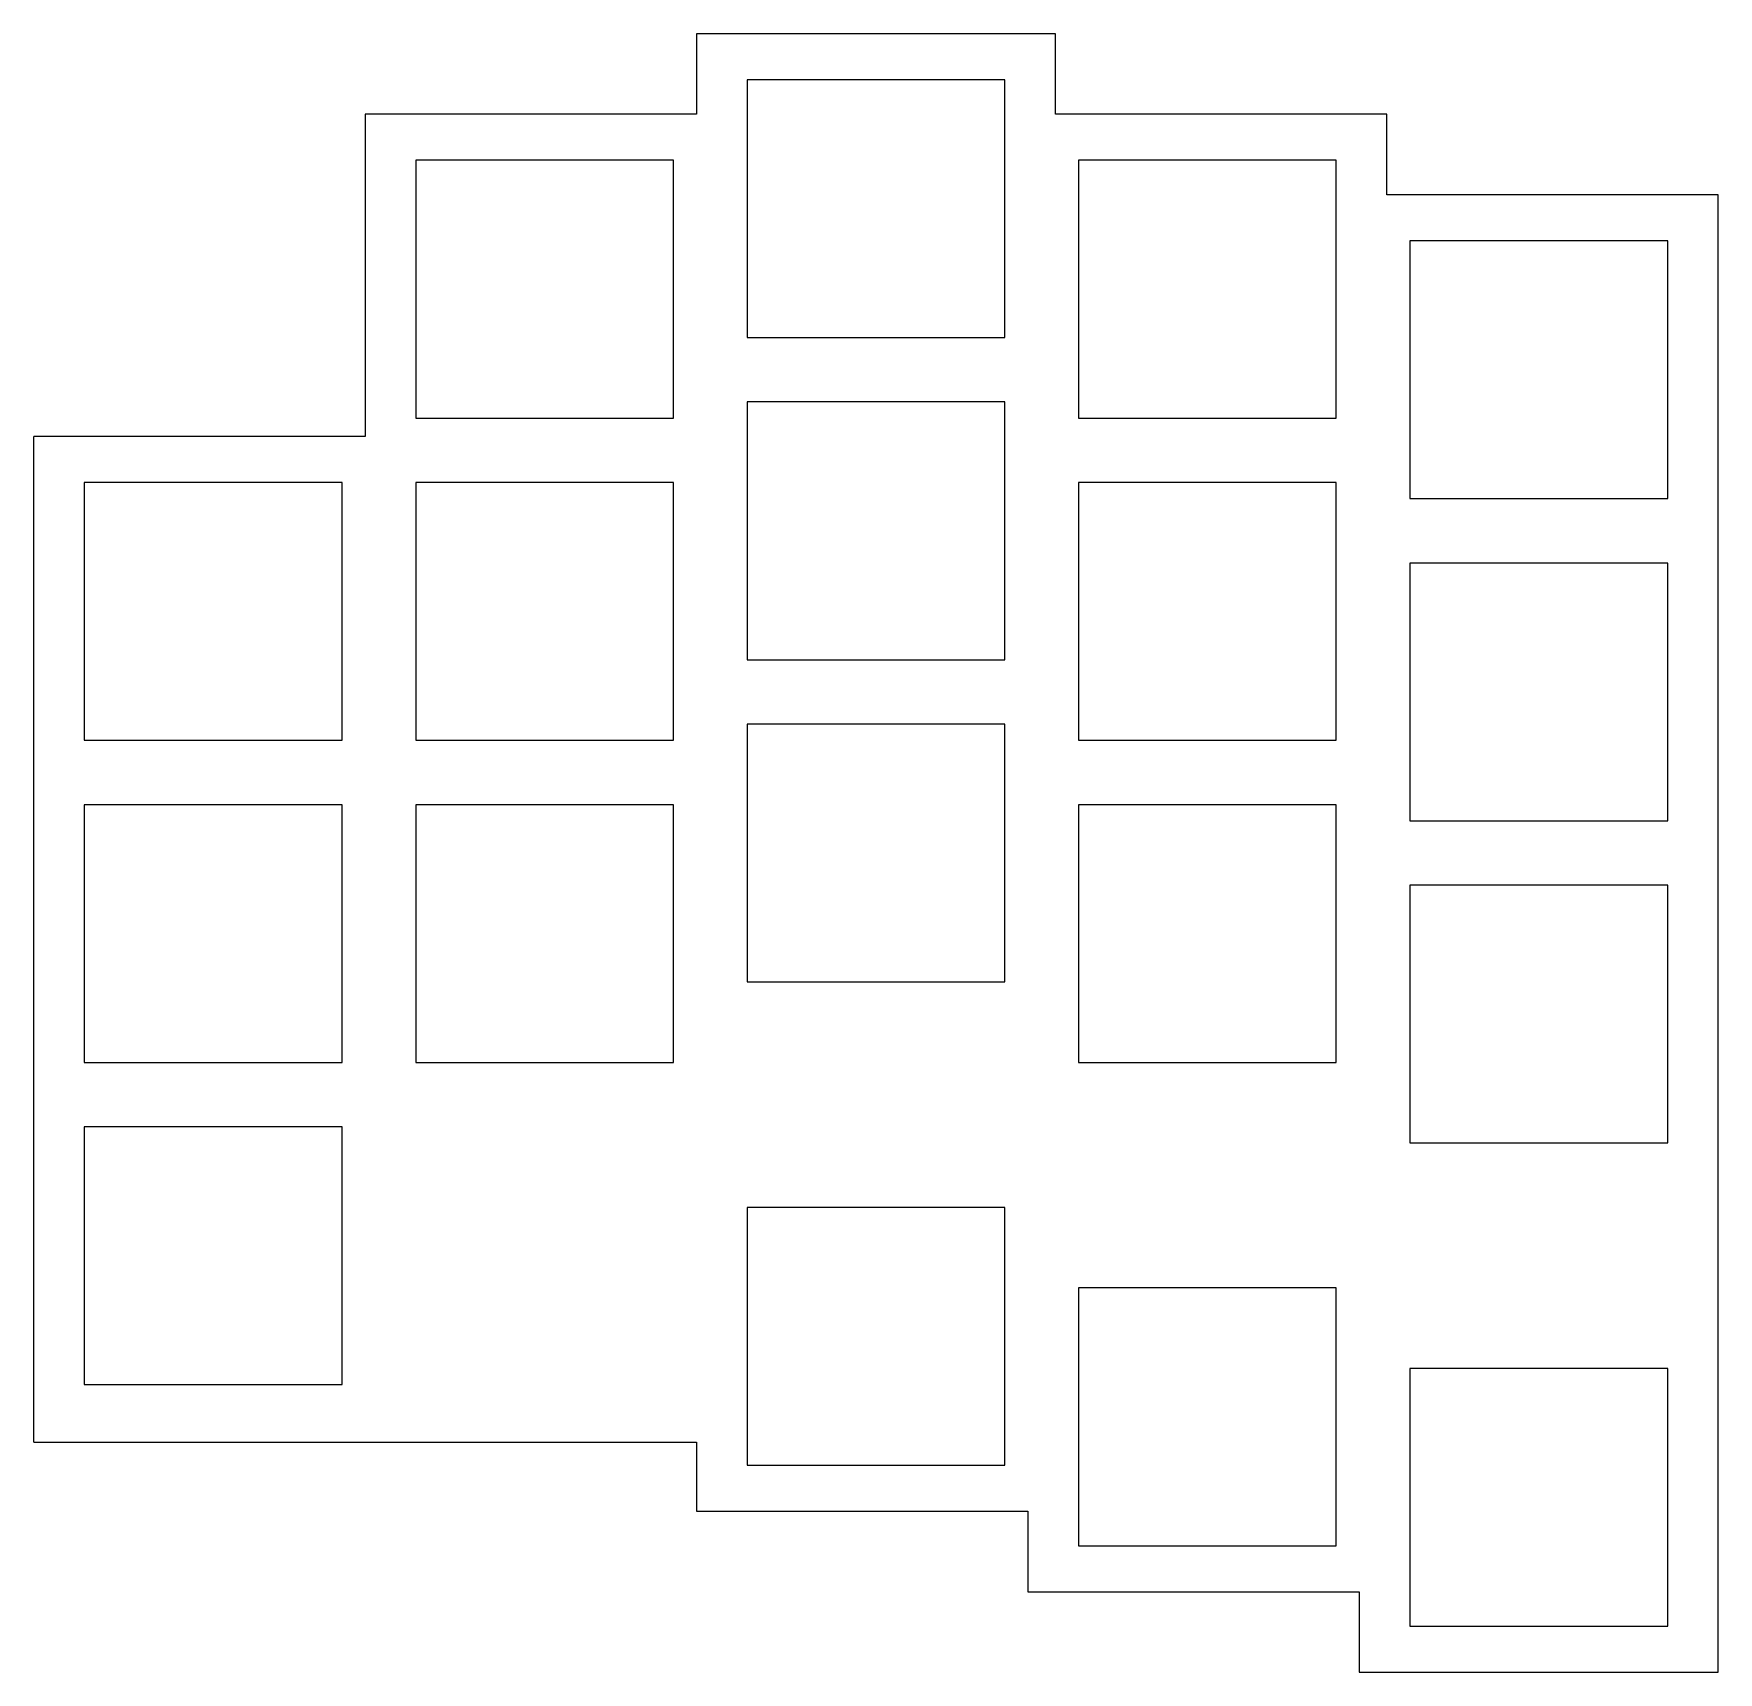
# Model space of a CAD drawing. Header units: millimetres. Extents: x -9.8 to 81.8, y -22.6 to 66.4.
import ezdxf

# ---------------------------------------------------------------- set-up
doc = ezdxf.new("R2010")
doc.units = ezdxf.units.MM

msp = doc.modelspace()

# ---------------------------------------------------------------- linework, layer by layer
for p, q in [((45.75, 66.375), (26.25, 66.375)), ((26.25, 66.375), (26.25, 62)), ((45.75, 62), (45.75, 66.375)), ((43, 63.875), (29, 63.875)), ((29, 63.875), (29, 49.875)), ((43, 49.875), (43, 63.875)), ((26.25, 62), (8.25, 62)), ((8.25, 62), (8.25, 44.5)), ((63.75, 62), (45.75, 62)), ((63.75, 57.625), (63.75, 62)), ((25, 59.5), (11, 59.5)), ((11, 59.5), (11, 45.5)), ((25, 45.5), (25, 59.5)), ((61, 59.5), (47, 59.5)), ((47, 59.5), (47, 45.5)), ((61, 45.5), (61, 59.5)), ((81.75, 57.625), (63.75, 57.625)), ((81.75, -22.625), (81.75, 57.625)), ((79, 55.125), (65, 55.125)), ((65, 55.125), (65, 41.125)), ((79, 41.125), (79, 55.125)), ((29, 49.875), (43, 49.875)), ((43, 46.375), (29, 46.375)), ((29, 46.375), (29, 32.375)), ((43, 32.375), (43, 46.375)), ((11, 45.5), (25, 45.5)), ((47, 45.5), (61, 45.5)), ((-9.75, -10.125), (-9.75, 44.5)), ((8.25, 44.5), (-9.75, 44.5)), ((7, 42), (-7, 42)), ((-7, 42), (-7, 28)), ((7, 28), (7, 42)), ((25, 42), (11, 42)), ((11, 42), (11, 28)), ((25, 28), (25, 42)), ((61, 42), (47, 42)), ((47, 42), (47, 28)), ((61, 28), (61, 42)), ((65, 41.125), (79, 41.125)), ((79, 37.625), (65, 37.625)), ((65, 37.625), (65, 23.625)), ((79, 23.625), (79, 37.625)), ((29, 32.375), (43, 32.375)), ((43, 28.875), (29, 28.875)), ((29, 28.875), (29, 14.875)), ((43, 14.875), (43, 28.875)), ((-7, 28), (7, 28)), ((11, 28), (25, 28)), ((47, 28), (61, 28)), ((7, 24.5), (-7, 24.5)), ((-7, 24.5), (-7, 10.5)), ((7, 10.5), (7, 24.5)), ((25, 24.5), (11, 24.5)), ((11, 24.5), (11, 10.5)), ((25, 10.5), (25, 24.5)), ((61, 24.5), (47, 24.5)), ((47, 24.5), (47, 10.5)), ((61, 10.5), (61, 24.5)), ((65, 23.625), (79, 23.625)), ((79, 20.125), (65, 20.125)), ((65, 20.125), (65, 6.125)), ((79, 6.125), (79, 20.125)), ((29, 14.875), (43, 14.875)), ((-7, 10.5), (7, 10.5)), ((11, 10.5), (25, 10.5)), ((47, 10.5), (61, 10.5)), ((7, 7), (-7, 7)), ((-7, 7), (-7, -7)), ((7, -7), (7, 7)), ((65, 6.125), (79, 6.125)), ((43, 2.625), (29, 2.625)), ((29, 2.625), (29, -11.375)), ((43, -11.375), (43, 2.625)), ((61, -1.75), (47, -1.75)), ((47, -1.75), (47, -15.75)), ((61, -15.75), (61, -1.75)), ((79, -6.125), (65, -6.125)), ((65, -6.125), (65, -20.125)), ((79, -20.125), (79, -6.125)), ((-7, -7), (7, -7)), ((-9.75, -10.125), (26.25, -10.125)), ((26.25, -10.125), (26.25, -13.875)), ((29, -11.375), (43, -11.375)), ((26.25, -13.875), (44.25, -13.875)), ((44.25, -13.875), (44.25, -18.25)), ((47, -15.75), (61, -15.75)), ((44.25, -18.25), (62.25, -18.25)), ((62.25, -18.25), (62.25, -22.625)), ((65, -20.125), (79, -20.125)), ((62.25, -22.625), (81.75, -22.625))]:
    msp.add_line(p, q)

doc.saveas('drawing.dxf')
